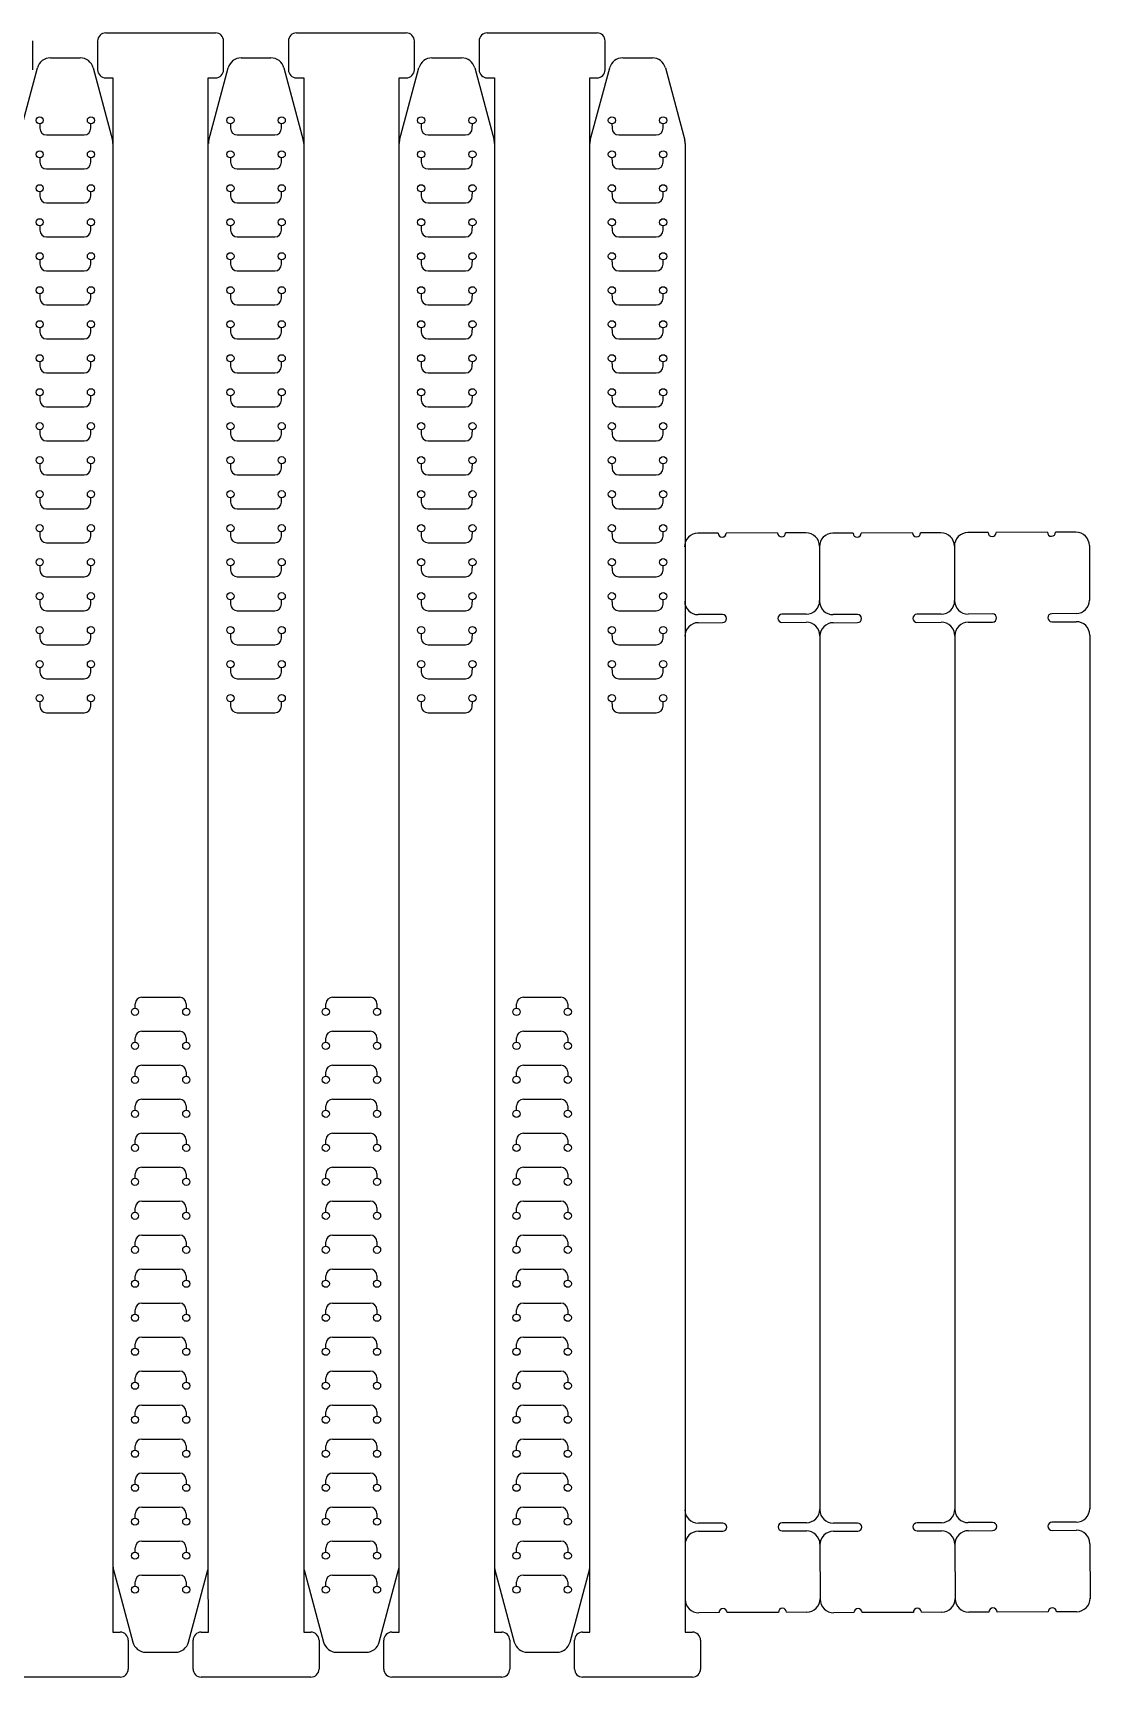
# Model space of a CAD drawing. Header units: millimetres. Extents: x 6 to 888, y 1 to 578.
# Drawn here: x 650.5 to 885.5, y 212.8 to 578.4 of the extents above; entities that cross this region are included whole.
import ezdxf

# ---------------------------------------------------------------- set-up
doc = ezdxf.new("R2010")
doc.units = ezdxf.units.MM

msp = doc.modelspace()

# ---------------------------------------------------------------- linework, layer by layer
for p, q in [((666.66, 578.37), (691.06, 578.37)), ((709.06, 578.37), (733.46, 578.37)), ((751.46, 578.37), (775.86, 578.37)), ((802.79, 467.16), (798.29, 467.14)), ((815.99, 467.22), (804.59, 467.17)), ((822.29, 467.24), (817.79, 467.22)), ((825.3, 464.26), (825.35, 452.16)), ((832.79, 467.16), (828.29, 467.14)), ((845.99, 467.22), (834.59, 467.17)), ((852.29, 467.24), (847.79, 467.22)), ((855.3, 464.26), (855.35, 452.16)), ((862.79, 467.29), (858.29, 467.27)), ((875.99, 467.35), (864.59, 467.3)), ((882.29, 467.37), (877.79, 467.35)), ((885.3, 464.39), (885.35, 452.16)), ((825.3, 464.12), (825.35, 452.03)), ((855.3, 464.12), (855.35, 452.03)), ((803.76, 449.06), (798.36, 449.04)), ((798.37, 447.24), (803.77, 447.26)), ((822.36, 449.14), (816.96, 449.12)), ((816.97, 447.32), (822.37, 447.34)), ((833.76, 449.06), (828.36, 449.04)), ((828.37, 447.24), (833.77, 447.26)), ((852.36, 449.14), (846.96, 449.12)), ((846.97, 447.32), (852.37, 447.34)), ((863.76, 449.19), (858.36, 449.17)), ((858.37, 447.37), (863.77, 447.39)), ((882.36, 449.27), (876.96, 449.25)), ((876.97, 447.45), (882.37, 447.47)), ((825.39, 444.36), (825.38, 250.03)), ((855.39, 444.36), (855.38, 250.03)), ((885.39, 444.49), (885.38, 250.29)), ((885.39, 444.36), (885.38, 250.16)), ((803.8, 247.07), (798.4, 247.05)), ((798.41, 245.25), (803.81, 245.27)), ((822.4, 247.15), (817, 247.13)), ((817.01, 245.33), (822.41, 245.35)), ((833.8, 247.07), (828.4, 247.05)), ((828.41, 245.25), (833.81, 245.27)), ((852.4, 247.15), (847, 247.13)), ((847.01, 245.33), (852.41, 245.35)), ((863.8, 247.2), (858.4, 247.18)), ((858.41, 245.38), (863.81, 245.4)), ((882.4, 247.28), (877, 247.26)), ((877.01, 245.46), (882.41, 245.48)), ((825.42, 242.36), (825.47, 230.13)), ((855.42, 242.36), (855.47, 230.13)), ((885.42, 242.49), (885.47, 230.26)), ((689.47, 222.83), (689.46, 237.44)), ((731.87, 222.83), (731.86, 237.44)), ((774.27, 222.83), (774.26, 237.44)), ((802.98, 227.17), (798.48, 227.15)), ((816.18, 227.22), (804.78, 227.17)), ((822.48, 227.25), (817.98, 227.23)), ((832.98, 227.17), (828.48, 227.15)), ((846.18, 227.22), (834.78, 227.17)), ((852.48, 227.25), (847.98, 227.23)), ((862.98, 227.3), (858.48, 227.28)), ((876.18, 227.35), (864.78, 227.3)), ((882.48, 227.38), (877.98, 227.36))]:
    msp.add_line(p, q)
at = {"color": 7, "linetype": 'Continuous', "lineweight": 25, "true_color": 0xffffff}
for p, q in [((650.46, 570.17), (650.46, 576.57)), ((664.86, 576.57), (664.86, 570.17)), ((692.86, 570.17), (692.86, 576.57)), ((707.26, 576.57), (707.26, 570.17)), ((735.26, 570.17), (735.26, 576.57)), ((749.66, 576.57), (749.66, 570.17)), ((777.66, 570.17), (777.66, 576.57)), ((647.17, 554.55), (651.48, 570.61)), ((654.37, 572.83), (660.97, 572.83)), ((663.87, 570.61), (668.17, 554.55)), ((689.57, 554.55), (693.88, 570.61)), ((696.77, 572.83), (703.37, 572.83)), ((706.27, 570.61), (710.57, 554.55)), ((731.97, 554.55), (736.28, 570.61)), ((739.17, 572.83), (745.77, 572.83)), ((748.67, 570.61), (752.97, 554.55)), ((774.37, 554.55), (778.68, 570.61)), ((781.57, 572.83), (788.17, 572.83)), ((791.07, 570.61), (795.37, 554.55)), ((666.66, 568.37), (668.26, 568.37)), ((689.46, 237.43), (689.46, 568.37)), ((689.46, 568.37), (691.06, 568.37)), ((709.06, 568.37), (710.66, 568.37)), ((731.86, 237.43), (731.86, 568.37)), ((731.86, 568.37), (733.46, 568.37)), ((751.46, 568.37), (753.06, 568.37)), ((774.26, 237.43), (774.26, 568.37)), ((774.26, 568.37), (775.86, 568.37)), ((668.27, 553.78), (668.27, 222.83)), ((710.67, 553.78), (710.67, 222.83)), ((753.07, 553.78), (753.07, 222.83)), ((795.47, 553.78), (795.47, 222.83)), ((668.37, 236.65), (672.67, 220.6)), ((685.06, 220.6), (689.36, 236.65)), ((710.77, 236.65), (715.07, 220.6)), ((727.46, 220.6), (731.76, 236.65)), ((753.17, 236.65), (757.47, 220.6)), ((769.86, 220.6), (774.16, 236.65)), ((668.27, 222.83), (669.87, 222.83)), ((671.67, 221.03), (671.67, 214.63)), ((686.07, 214.63), (686.07, 221.03)), ((687.87, 222.83), (689.47, 222.83)), ((710.67, 222.83), (712.27, 222.83)), ((714.07, 221.03), (714.07, 214.63)), ((728.47, 214.63), (728.47, 221.03)), ((730.27, 222.83), (731.87, 222.83)), ((753.07, 222.83), (754.67, 222.83)), ((756.47, 221.03), (756.47, 214.63)), ((770.87, 214.63), (770.87, 221.03)), ((772.67, 222.83), (774.27, 222.83)), ((795.47, 222.83), (797.07, 222.83)), ((798.87, 221.03), (798.87, 214.63)), ((675.57, 218.37), (682.16, 218.37)), ((717.97, 218.37), (724.56, 218.37)), ((760.37, 218.37), (766.96, 218.37)), ((669.87, 212.83), (645.47, 212.83)), ((712.27, 212.83), (687.87, 212.83)), ((754.67, 212.83), (730.27, 212.83)), ((797.07, 212.83), (772.67, 212.83))]:
    msp.add_line(p, q, dxfattribs=at)
at = {"lineweight": 25}
for p, q in [((668.26, 568.37), (668.27, 553.78)), ((710.66, 568.37), (710.67, 553.78)), ((753.06, 568.37), (753.07, 553.78))]:
    msp.add_line(p, q, dxfattribs=at)
at = {"linetype": 'Continuous'}
for p, q in [((651.98, 558.13), (652, 557.16)), ((653.5, 555.68), (661.84, 555.68)), ((663.34, 557.16), (663.36, 558.13)), ((694.38, 558.13), (694.4, 557.16)), ((695.9, 555.68), (704.24, 555.68)), ((705.74, 557.16), (705.76, 558.13)), ((736.78, 558.13), (736.8, 557.16)), ((738.3, 555.68), (746.64, 555.68)), ((748.14, 557.16), (748.16, 558.13)), ((779.18, 558.13), (779.2, 557.16)), ((780.7, 555.68), (789.04, 555.68)), ((790.54, 557.16), (790.56, 558.13)), ((651.98, 550.57), (652, 549.6)), ((663.34, 549.6), (663.36, 550.57)), ((694.38, 550.57), (694.4, 549.6)), ((705.74, 549.6), (705.76, 550.57)), ((736.78, 550.57), (736.8, 549.6)), ((748.14, 549.6), (748.16, 550.57)), ((779.18, 550.57), (779.2, 549.6)), ((790.54, 549.6), (790.56, 550.57)), ((653.5, 548.12), (661.84, 548.12)), ((695.9, 548.12), (704.24, 548.12)), ((738.3, 548.12), (746.64, 548.12)), ((780.7, 548.12), (789.04, 548.12)), ((651.98, 543.02), (652, 542.04)), ((663.34, 542.04), (663.36, 543.02)), ((694.38, 543.02), (694.4, 542.04)), ((705.74, 542.04), (705.76, 543.02)), ((736.78, 543.02), (736.8, 542.04)), ((748.14, 542.04), (748.16, 543.02)), ((779.18, 543.02), (779.2, 542.04)), ((790.54, 542.04), (790.56, 543.02)), ((653.5, 540.57), (661.84, 540.57)), ((695.9, 540.57), (704.24, 540.57)), ((738.3, 540.57), (746.64, 540.57)), ((780.7, 540.57), (789.04, 540.57)), ((651.98, 535.46), (652, 534.49)), ((663.34, 534.49), (663.36, 535.46)), ((694.38, 535.46), (694.4, 534.49)), ((705.74, 534.49), (705.76, 535.46)), ((736.78, 535.46), (736.8, 534.49)), ((748.14, 534.49), (748.16, 535.46)), ((779.18, 535.46), (779.2, 534.49)), ((790.54, 534.49), (790.56, 535.46)), ((653.5, 533.01), (661.84, 533.01)), ((695.9, 533.01), (704.24, 533.01)), ((738.3, 533.01), (746.64, 533.01)), ((780.7, 533.01), (789.04, 533.01)), ((651.98, 527.9), (652, 526.93)), ((663.34, 526.93), (663.36, 527.9)), ((694.38, 527.9), (694.4, 526.93)), ((705.74, 526.93), (705.76, 527.9)), ((736.78, 527.9), (736.8, 526.93)), ((748.14, 526.93), (748.16, 527.9)), ((779.18, 527.9), (779.2, 526.93)), ((790.54, 526.93), (790.56, 527.9)), ((653.5, 525.45), (661.84, 525.45)), ((695.9, 525.45), (704.24, 525.45)), ((738.3, 525.45), (746.64, 525.45)), ((780.7, 525.45), (789.04, 525.45)), ((651.98, 520.35), (652, 519.37)), ((663.34, 519.37), (663.36, 520.35)), ((694.38, 520.35), (694.4, 519.37)), ((705.74, 519.37), (705.76, 520.35)), ((736.78, 520.35), (736.8, 519.37)), ((748.14, 519.37), (748.16, 520.35)), ((779.18, 520.35), (779.2, 519.37)), ((790.54, 519.37), (790.56, 520.35)), ((653.5, 517.9), (661.84, 517.9)), ((695.9, 517.9), (704.24, 517.9)), ((738.3, 517.9), (746.64, 517.9)), ((780.7, 517.9), (789.04, 517.9)), ((651.98, 512.79), (652, 511.82)), ((663.34, 511.82), (663.36, 512.79)), ((694.38, 512.79), (694.4, 511.82)), ((705.74, 511.82), (705.76, 512.79)), ((736.78, 512.79), (736.8, 511.82)), ((748.14, 511.82), (748.16, 512.79)), ((779.18, 512.79), (779.2, 511.82)), ((790.54, 511.82), (790.56, 512.79)), ((653.5, 510.34), (661.84, 510.34)), ((695.9, 510.34), (704.24, 510.34)), ((738.3, 510.34), (746.64, 510.34)), ((780.7, 510.34), (789.04, 510.34)), ((651.98, 505.23), (652, 504.26)), ((663.34, 504.26), (663.36, 505.23)), ((694.38, 505.23), (694.4, 504.26)), ((705.74, 504.26), (705.76, 505.23)), ((736.78, 505.23), (736.8, 504.26)), ((748.14, 504.26), (748.16, 505.23)), ((779.18, 505.23), (779.2, 504.26)), ((790.54, 504.26), (790.56, 505.23)), ((653.5, 502.78), (661.84, 502.78)), ((695.9, 502.78), (704.24, 502.78)), ((738.3, 502.78), (746.64, 502.78)), ((780.7, 502.78), (789.04, 502.78)), ((651.98, 497.67), (652, 496.7)), ((663.34, 496.7), (663.36, 497.67)), ((694.38, 497.67), (694.4, 496.7)), ((705.74, 496.7), (705.76, 497.67)), ((736.78, 497.67), (736.8, 496.7)), ((748.14, 496.7), (748.16, 497.67)), ((779.18, 497.67), (779.2, 496.7)), ((790.54, 496.7), (790.56, 497.67)), ((653.5, 495.23), (661.84, 495.23)), ((695.9, 495.23), (704.24, 495.23)), ((738.3, 495.23), (746.64, 495.23)), ((780.7, 495.23), (789.04, 495.23)), ((651.98, 490.12), (652, 489.15)), ((663.34, 489.15), (663.36, 490.12)), ((694.38, 490.12), (694.4, 489.15)), ((705.74, 489.15), (705.76, 490.12)), ((736.78, 490.12), (736.8, 489.15)), ((748.14, 489.15), (748.16, 490.12)), ((779.18, 490.12), (779.2, 489.15)), ((790.54, 489.15), (790.56, 490.12)), ((653.5, 487.67), (661.84, 487.67)), ((695.9, 487.67), (704.24, 487.67)), ((738.3, 487.67), (746.64, 487.67)), ((780.7, 487.67), (789.04, 487.67)), ((651.98, 482.56), (652, 481.59)), ((663.34, 481.59), (663.36, 482.56)), ((694.38, 482.56), (694.4, 481.59)), ((705.74, 481.59), (705.76, 482.56)), ((736.78, 482.56), (736.8, 481.59)), ((748.14, 481.59), (748.16, 482.56)), ((779.18, 482.56), (779.2, 481.59)), ((790.54, 481.59), (790.56, 482.56)), ((653.5, 480.11), (661.84, 480.11)), ((695.9, 480.11), (704.24, 480.11)), ((738.3, 480.11), (746.64, 480.11)), ((780.7, 480.11), (789.04, 480.11)), ((651.98, 475), (652, 474.03)), ((653.5, 472.55), (661.84, 472.55)), ((663.34, 474.03), (663.36, 475)), ((694.38, 475), (694.4, 474.03)), ((695.9, 472.55), (704.24, 472.55)), ((705.74, 474.03), (705.76, 475)), ((736.78, 475), (736.8, 474.03)), ((738.3, 472.55), (746.64, 472.55)), ((748.14, 474.03), (748.16, 475)), ((779.18, 475), (779.2, 474.03)), ((780.7, 472.55), (789.04, 472.55)), ((790.54, 474.03), (790.56, 475)), ((651.98, 467.45), (652, 466.47)), ((653.5, 465), (661.84, 465)), ((663.34, 466.47), (663.36, 467.45)), ((694.38, 467.45), (694.4, 466.47)), ((695.9, 465), (704.24, 465)), ((705.74, 466.47), (705.76, 467.45)), ((736.78, 467.45), (736.8, 466.47)), ((738.3, 465), (746.64, 465)), ((748.14, 466.47), (748.16, 467.45)), ((779.18, 467.45), (779.2, 466.47)), ((780.7, 465), (789.04, 465)), ((790.54, 466.47), (790.56, 467.45)), ((651.98, 459.89), (652, 458.92)), ((653.5, 457.44), (661.84, 457.44)), ((663.34, 458.92), (663.36, 459.89)), ((694.38, 459.89), (694.4, 458.92)), ((695.9, 457.44), (704.24, 457.44)), ((705.74, 458.92), (705.76, 459.89)), ((736.78, 459.89), (736.8, 458.92)), ((738.3, 457.44), (746.64, 457.44)), ((748.14, 458.92), (748.16, 459.89)), ((779.18, 459.89), (779.2, 458.92)), ((780.7, 457.44), (789.04, 457.44)), ((790.54, 458.92), (790.56, 459.89)), ((651.98, 452.33), (652, 451.36)), ((653.5, 449.88), (661.84, 449.88)), ((663.34, 451.36), (663.36, 452.33)), ((694.38, 452.33), (694.4, 451.36)), ((695.9, 449.88), (704.24, 449.88)), ((705.74, 451.36), (705.76, 452.33)), ((736.78, 452.33), (736.8, 451.36)), ((738.3, 449.88), (746.64, 449.88)), ((748.14, 451.36), (748.16, 452.33)), ((779.18, 452.33), (779.2, 451.36)), ((780.7, 449.88), (789.04, 449.88)), ((790.54, 451.36), (790.56, 452.33)), ((651.98, 444.78), (652, 443.8)), ((653.5, 442.33), (661.84, 442.33)), ((663.34, 443.8), (663.36, 444.78)), ((694.38, 444.78), (694.4, 443.8)), ((695.9, 442.33), (704.24, 442.33)), ((705.74, 443.8), (705.76, 444.78)), ((736.78, 444.78), (736.8, 443.8)), ((738.3, 442.33), (746.64, 442.33)), ((748.14, 443.8), (748.16, 444.78)), ((779.18, 444.78), (779.2, 443.8)), ((780.7, 442.33), (789.04, 442.33)), ((790.54, 443.8), (790.56, 444.78)), ((651.98, 437.22), (652, 436.25)), ((663.34, 436.25), (663.36, 437.22)), ((694.38, 437.22), (694.4, 436.25)), ((705.74, 436.25), (705.76, 437.22)), ((736.78, 437.22), (736.8, 436.25)), ((748.14, 436.25), (748.16, 437.22)), ((779.18, 437.22), (779.2, 436.25)), ((790.54, 436.25), (790.56, 437.22)), ((653.5, 434.77), (661.84, 434.77)), ((695.9, 434.77), (704.24, 434.77)), ((738.3, 434.77), (746.64, 434.77)), ((780.7, 434.77), (789.04, 434.77)), ((651.98, 429.66), (652, 428.69)), ((663.34, 428.69), (663.36, 429.66)), ((694.38, 429.66), (694.4, 428.69)), ((705.74, 428.69), (705.76, 429.66)), ((736.78, 429.66), (736.8, 428.69)), ((748.14, 428.69), (748.16, 429.66)), ((779.18, 429.66), (779.2, 428.69)), ((790.54, 428.69), (790.56, 429.66)), ((653.5, 427.21), (661.84, 427.21)), ((695.9, 427.21), (704.24, 427.21)), ((738.3, 427.21), (746.64, 427.21)), ((780.7, 427.21), (789.04, 427.21)), ((673.18, 361.54), (673.19, 362.51)), ((674.69, 363.99), (683.04, 363.99)), ((684.54, 362.51), (684.55, 361.54)), ((715.58, 361.54), (715.59, 362.51)), ((717.09, 363.99), (725.44, 363.99)), ((726.94, 362.51), (726.95, 361.54)), ((757.98, 361.54), (757.99, 362.51)), ((759.49, 363.99), (767.84, 363.99)), ((769.34, 362.51), (769.35, 361.54)), ((673.18, 353.98), (673.19, 354.96)), ((674.69, 356.43), (683.04, 356.43)), ((684.54, 354.96), (684.55, 353.98)), ((715.58, 353.98), (715.59, 354.96)), ((717.09, 356.43), (725.44, 356.43)), ((726.94, 354.96), (726.95, 353.98)), ((757.98, 353.98), (757.99, 354.96)), ((759.49, 356.43), (767.84, 356.43)), ((769.34, 354.96), (769.35, 353.98)), ((673.18, 346.43), (673.19, 347.4)), ((674.69, 348.88), (683.04, 348.88)), ((684.54, 347.4), (684.55, 346.43)), ((715.58, 346.43), (715.59, 347.4)), ((717.09, 348.88), (725.44, 348.88)), ((726.94, 347.4), (726.95, 346.43)), ((757.98, 346.43), (757.99, 347.4)), ((759.49, 348.88), (767.84, 348.88)), ((769.34, 347.4), (769.35, 346.43)), ((674.69, 341.32), (683.04, 341.32)), ((717.09, 341.32), (725.44, 341.32)), ((759.49, 341.32), (767.84, 341.32)), ((673.18, 338.87), (673.19, 339.84)), ((684.54, 339.84), (684.55, 338.87)), ((715.58, 338.87), (715.59, 339.84)), ((726.94, 339.84), (726.95, 338.87)), ((757.98, 338.87), (757.99, 339.84)), ((769.34, 339.84), (769.35, 338.87)), ((674.69, 333.76), (683.04, 333.76)), ((717.09, 333.76), (725.44, 333.76)), ((759.49, 333.76), (767.84, 333.76)), ((673.18, 331.31), (673.19, 332.29)), ((684.54, 332.29), (684.55, 331.31)), ((715.58, 331.31), (715.59, 332.29)), ((726.94, 332.29), (726.95, 331.31)), ((757.98, 331.31), (757.99, 332.29)), ((769.34, 332.29), (769.35, 331.31)), ((674.69, 326.2), (683.04, 326.2)), ((717.09, 326.2), (725.44, 326.2)), ((759.49, 326.2), (767.84, 326.2)), ((673.18, 323.76), (673.19, 324.73)), ((684.54, 324.73), (684.55, 323.76)), ((715.58, 323.76), (715.59, 324.73)), ((726.94, 324.73), (726.95, 323.76)), ((757.98, 323.76), (757.99, 324.73)), ((769.34, 324.73), (769.35, 323.76)), ((674.69, 318.65), (683.04, 318.65)), ((717.09, 318.65), (725.44, 318.65)), ((759.49, 318.65), (767.84, 318.65)), ((673.18, 316.2), (673.19, 317.17)), ((684.54, 317.17), (684.55, 316.2)), ((715.58, 316.2), (715.59, 317.17)), ((726.94, 317.17), (726.95, 316.2)), ((757.98, 316.2), (757.99, 317.17)), ((769.34, 317.17), (769.35, 316.2)), ((674.69, 311.09), (683.04, 311.09)), ((717.09, 311.09), (725.44, 311.09)), ((759.49, 311.09), (767.84, 311.09)), ((673.18, 308.64), (673.19, 309.61)), ((684.54, 309.61), (684.55, 308.64)), ((715.58, 308.64), (715.59, 309.61)), ((726.94, 309.61), (726.95, 308.64)), ((757.98, 308.64), (757.99, 309.61)), ((769.34, 309.61), (769.35, 308.64)), ((674.69, 303.53), (683.04, 303.53)), ((717.09, 303.53), (725.44, 303.53)), ((759.49, 303.53), (767.84, 303.53)), ((673.18, 301.09), (673.19, 302.06)), ((684.54, 302.06), (684.55, 301.09)), ((715.58, 301.09), (715.59, 302.06)), ((726.94, 302.06), (726.95, 301.09)), ((757.98, 301.09), (757.99, 302.06)), ((769.34, 302.06), (769.35, 301.09)), ((673.18, 293.53), (673.19, 294.5)), ((674.69, 295.98), (683.04, 295.98)), ((684.54, 294.5), (684.55, 293.53)), ((715.58, 293.53), (715.59, 294.5)), ((717.09, 295.98), (725.44, 295.98)), ((726.94, 294.5), (726.95, 293.53)), ((757.98, 293.53), (757.99, 294.5)), ((759.49, 295.98), (767.84, 295.98)), ((769.34, 294.5), (769.35, 293.53)), ((673.18, 285.97), (673.19, 286.94)), ((674.69, 288.42), (683.04, 288.42)), ((684.54, 286.94), (684.55, 285.97)), ((715.58, 285.97), (715.59, 286.94)), ((717.09, 288.42), (725.44, 288.42)), ((726.94, 286.94), (726.95, 285.97)), ((757.98, 285.97), (757.99, 286.94)), ((759.49, 288.42), (767.84, 288.42)), ((769.34, 286.94), (769.35, 285.97)), ((673.18, 278.41), (673.19, 279.39)), ((674.69, 280.86), (683.04, 280.86)), ((684.54, 279.39), (684.55, 278.41)), ((715.58, 278.41), (715.59, 279.39)), ((717.09, 280.86), (725.44, 280.86)), ((726.94, 279.39), (726.95, 278.41)), ((757.98, 278.41), (757.99, 279.39)), ((759.49, 280.86), (767.84, 280.86)), ((769.34, 279.39), (769.35, 278.41)), ((673.18, 270.86), (673.19, 271.83)), ((674.69, 273.31), (683.04, 273.31)), ((684.54, 271.83), (684.55, 270.86)), ((715.58, 270.86), (715.59, 271.83)), ((717.09, 273.31), (725.44, 273.31)), ((726.94, 271.83), (726.95, 270.86)), ((757.98, 270.86), (757.99, 271.83)), ((759.49, 273.31), (767.84, 273.31)), ((769.34, 271.83), (769.35, 270.86)), ((673.18, 263.3), (673.19, 264.27)), ((674.69, 265.75), (683.04, 265.75)), ((684.54, 264.27), (684.55, 263.3)), ((715.58, 263.3), (715.59, 264.27)), ((717.09, 265.75), (725.44, 265.75)), ((726.94, 264.27), (726.95, 263.3)), ((757.98, 263.3), (757.99, 264.27)), ((759.49, 265.75), (767.84, 265.75)), ((769.34, 264.27), (769.35, 263.3)), ((673.18, 255.74), (673.19, 256.72)), ((674.69, 258.19), (683.04, 258.19)), ((684.54, 256.72), (684.55, 255.74)), ((715.58, 255.74), (715.59, 256.72)), ((717.09, 258.19), (725.44, 258.19)), ((726.94, 256.72), (726.95, 255.74)), ((757.98, 255.74), (757.99, 256.72)), ((759.49, 258.19), (767.84, 258.19)), ((769.34, 256.72), (769.35, 255.74)), ((673.18, 248.19), (673.19, 249.16)), ((674.69, 250.63), (683.04, 250.63)), ((684.54, 249.16), (684.55, 248.19)), ((715.58, 248.19), (715.59, 249.16)), ((717.09, 250.63), (725.44, 250.63)), ((726.94, 249.16), (726.95, 248.19)), ((757.98, 248.19), (757.99, 249.16)), ((759.49, 250.63), (767.84, 250.63)), ((769.34, 249.16), (769.35, 248.19)), ((673.18, 240.63), (673.19, 241.6)), ((674.69, 243.08), (683.04, 243.08)), ((684.54, 241.6), (684.55, 240.63)), ((715.58, 240.63), (715.59, 241.6)), ((717.09, 243.08), (725.44, 243.08)), ((726.94, 241.6), (726.95, 240.63)), ((757.98, 240.63), (757.99, 241.6)), ((759.49, 243.08), (767.84, 243.08)), ((769.34, 241.6), (769.35, 240.63)), ((673.18, 233.07), (673.19, 234.04)), ((674.69, 235.52), (683.04, 235.52)), ((684.54, 234.04), (684.55, 233.07)), ((715.58, 233.07), (715.59, 234.04)), ((717.09, 235.52), (725.44, 235.52)), ((726.94, 234.04), (726.95, 233.07)), ((757.98, 233.07), (757.99, 234.04)), ((759.49, 235.52), (767.84, 235.52)), ((769.34, 234.04), (769.35, 233.07))]:
    msp.add_line(p, q, dxfattribs=at)
for centre in [(651.97, 558.93), (663.37, 558.93), (694.37, 558.93), (705.77, 558.93), (736.77, 558.93), (748.17, 558.93), (779.17, 558.93), (790.57, 558.93), (651.97, 551.37), (663.37, 551.37), (694.37, 551.37), (705.77, 551.37), (736.77, 551.37), (748.17, 551.37), (779.17, 551.37), (790.57, 551.37), (651.97, 543.82), (663.37, 543.82), (694.37, 543.82), (705.77, 543.82), (736.77, 543.82), (748.17, 543.82), (779.17, 543.82), (790.57, 543.82), (651.97, 536.26), (663.37, 536.26), (694.37, 536.26), (705.77, 536.26), (736.77, 536.26), (748.17, 536.26), (779.17, 536.26), (790.57, 536.26), (651.97, 528.7), (663.37, 528.7), (694.37, 528.7), (705.77, 528.7), (736.77, 528.7), (748.17, 528.7), (779.17, 528.7), (790.57, 528.7), (651.97, 521.15), (663.37, 521.15), (694.37, 521.15), (705.77, 521.15), (736.77, 521.15), (748.17, 521.15), (779.17, 521.15), (790.57, 521.15), (651.97, 513.59), (663.37, 513.59), (694.37, 513.59), (705.77, 513.59), (736.77, 513.59), (748.17, 513.59), (779.17, 513.59), (790.57, 513.59), (651.97, 506.03), (663.37, 506.03), (694.37, 506.03), (705.77, 506.03), (736.77, 506.03), (748.17, 506.03), (779.17, 506.03), (790.57, 506.03), (651.97, 498.47), (663.37, 498.47), (694.37, 498.47), (705.77, 498.47), (736.77, 498.47), (748.17, 498.47), (779.17, 498.47), (790.57, 498.47), (651.97, 490.92), (663.37, 490.92), (694.37, 490.92), (705.77, 490.92), (736.77, 490.92), (748.17, 490.92), (779.17, 490.92), (790.57, 490.92), (651.97, 483.36), (663.37, 483.36), (694.37, 483.36), (705.77, 483.36), (736.77, 483.36), (748.17, 483.36), (779.17, 483.36), (790.57, 483.36), (651.97, 475.8), (663.37, 475.8), (694.37, 475.8), (705.77, 475.8), (736.77, 475.8), (748.17, 475.8), (779.17, 475.8), (790.57, 475.8), (651.97, 468.25), (663.37, 468.25), (694.37, 468.25), (705.77, 468.25), (736.77, 468.25), (748.17, 468.25), (779.17, 468.25), (790.57, 468.25), (651.97, 460.69), (663.37, 460.69), (694.37, 460.69), (705.77, 460.69), (736.77, 460.69), (748.17, 460.69), (779.17, 460.69), (790.57, 460.69), (651.97, 453.13), (663.37, 453.13), (694.37, 453.13), (705.77, 453.13), (736.77, 453.13), (748.17, 453.13), (779.17, 453.13), (790.57, 453.13), (651.97, 445.58), (663.37, 445.58), (694.37, 445.58), (705.77, 445.58), (736.77, 445.58), (748.17, 445.58), (779.17, 445.58), (790.57, 445.58), (651.97, 438.02), (663.37, 438.02), (694.37, 438.02), (705.77, 438.02), (736.77, 438.02), (748.17, 438.02), (779.17, 438.02), (790.57, 438.02), (651.97, 430.46), (663.37, 430.46), (694.37, 430.46), (705.77, 430.46), (736.77, 430.46), (748.17, 430.46), (779.17, 430.46), (790.57, 430.46), (673.16, 360.74), (684.56, 360.74), (715.56, 360.74), (726.96, 360.74), (757.96, 360.74), (769.36, 360.74), (673.16, 353.18), (684.56, 353.18), (715.56, 353.18), (726.96, 353.18), (757.96, 353.18), (769.36, 353.18), (673.16, 345.63), (684.56, 345.63), (715.56, 345.63), (726.96, 345.63), (757.96, 345.63), (769.36, 345.63), (673.16, 338.07), (684.56, 338.07), (715.56, 338.07), (726.96, 338.07), (757.96, 338.07), (769.36, 338.07), (673.16, 330.51), (684.56, 330.51), (715.56, 330.51), (726.96, 330.51), (757.96, 330.51), (769.36, 330.51), (673.16, 322.96), (684.56, 322.96), (715.56, 322.96), (726.96, 322.96), (757.96, 322.96), (769.36, 322.96), (673.16, 315.4), (684.56, 315.4), (715.56, 315.4), (726.96, 315.4), (757.96, 315.4), (769.36, 315.4), (673.16, 307.84), (684.56, 307.84), (715.56, 307.84), (726.96, 307.84), (757.96, 307.84), (769.36, 307.84), (673.16, 300.29), (684.56, 300.29), (715.56, 300.29), (726.96, 300.29), (757.96, 300.29), (769.36, 300.29), (673.16, 292.73), (684.56, 292.73), (715.56, 292.73), (726.96, 292.73), (757.96, 292.73), (769.36, 292.73), (673.16, 285.17), (684.56, 285.17), (715.56, 285.17), (726.96, 285.17), (757.96, 285.17), (769.36, 285.17), (673.16, 277.61), (684.56, 277.61), (715.56, 277.61), (726.96, 277.61), (757.96, 277.61), (769.36, 277.61), (673.16, 270.06), (684.56, 270.06), (715.56, 270.06), (726.96, 270.06), (757.96, 270.06), (769.36, 270.06), (673.16, 262.5), (684.56, 262.5), (715.56, 262.5), (726.96, 262.5), (757.96, 262.5), (769.36, 262.5), (673.16, 254.94), (684.56, 254.94), (715.56, 254.94), (726.96, 254.94), (757.96, 254.94), (769.36, 254.94), (673.16, 247.39), (684.56, 247.39), (715.56, 247.39), (726.96, 247.39), (757.96, 247.39), (769.36, 247.39), (673.16, 239.83), (684.56, 239.83), (715.56, 239.83), (726.96, 239.83), (757.96, 239.83), (769.36, 239.83), (673.16, 232.27), (684.56, 232.27), (715.56, 232.27), (726.96, 232.27), (757.96, 232.27), (769.36, 232.27)]:
    msp.add_circle(centre, 0.8, dxfattribs=at)
at = {"color": 7, "linetype": 'Continuous', "lineweight": 25, "true_color": 0xffffff}
for centre, radius, start, end in [((666.66, 576.57), 1.8, 90, 180), ((691.06, 576.57), 1.8, 0, 90), ((709.06, 576.57), 1.8, 90, 180), ((733.46, 576.57), 1.8, 0, 90), ((751.46, 576.57), 1.8, 90, 180), ((775.86, 576.57), 1.8, 0, 90), ((654.37, 569.83), 3, 90, 165), ((660.97, 569.83), 3, 15, 90), ((696.77, 569.83), 3, 90, 165), ((703.37, 569.83), 3, 15, 90), ((739.17, 569.83), 3, 90, 165), ((745.77, 569.83), 3, 15, 90), ((781.57, 569.83), 3, 90, 165), ((788.17, 569.83), 3, 15, 90), ((666.66, 570.17), 1.8, 180, 270), ((691.06, 570.17), 1.8, 270, 0), ((709.06, 570.17), 1.8, 180, 270), ((733.46, 570.17), 1.8, 270, 0), ((751.46, 570.17), 1.8, 180, 270), ((775.86, 570.17), 1.8, 270, 0), ((665.27, 553.78), 3, 0, 15), ((692.47, 553.78), 3, 165, 180), ((707.67, 553.78), 3, 0, 15), ((734.87, 553.78), 3, 165, 180), ((750.07, 553.78), 3, 0, 15), ((777.27, 553.78), 3, 165, 180), ((792.47, 553.78), 3, 0, 15), ((670.85, 237.35), 2.58, 178.803, 195.6065), ((686.46, 237.43), 3, 345, 0), ((713.25, 237.35), 2.58, 178.803, 195.6065), ((728.86, 237.43), 3, 345, 0), ((755.65, 237.35), 2.58, 178.803, 195.6065), ((771.26, 237.43), 3, 345, 0), ((669.87, 221.03), 1.8, 0, 90), ((675.57, 221.37), 3, 195, 270), ((682.16, 221.37), 3, 270, 345), ((687.87, 221.03), 1.8, 90, 180), ((712.27, 221.03), 1.8, 0, 90), ((717.97, 221.37), 3, 195, 270), ((724.56, 221.37), 3, 270, 345), ((730.27, 221.03), 1.8, 90, 180), ((754.67, 221.03), 1.8, 0, 90), ((760.37, 221.37), 3, 195, 270), ((766.96, 221.37), 3, 270, 345), ((772.67, 221.03), 1.8, 90, 180), ((797.07, 221.03), 1.8, 0, 90), ((669.87, 214.63), 1.8, 270, 0), ((687.87, 214.63), 1.8, 180, 270), ((712.27, 214.63), 1.8, 270, 0), ((730.27, 214.63), 1.8, 180, 270), ((754.67, 214.63), 1.8, 270, 0), ((772.67, 214.63), 1.8, 180, 270), ((797.07, 214.63), 1.8, 270, 0)]:
    msp.add_arc(centre, radius, start, end, dxfattribs=at)
at = {"linetype": 'Continuous'}
for centre, start, end in [((653.5, 557.18), 180.9078, 270), ((661.84, 557.18), 270, 359.0922), ((695.9, 557.18), 180.9078, 270), ((704.24, 557.18), 270, 359.0922), ((738.3, 557.18), 180.9078, 270), ((746.64, 557.18), 270, 359.0922), ((780.7, 557.18), 180.9078, 270), ((789.04, 557.18), 270, 359.0922), ((653.5, 549.62), 180.9078, 270), ((661.84, 549.62), 270, 359.0922), ((695.9, 549.62), 180.9078, 270), ((704.24, 549.62), 270, 359.0922), ((738.3, 549.62), 180.9078, 270), ((746.64, 549.62), 270, 359.0922), ((780.7, 549.62), 180.9078, 270), ((789.04, 549.62), 270, 359.0922), ((653.5, 542.07), 180.9078, 270), ((661.84, 542.07), 270, 359.0922), ((695.9, 542.07), 180.9078, 270), ((704.24, 542.07), 270, 359.0922), ((738.3, 542.07), 180.9078, 270), ((746.64, 542.07), 270, 359.0922), ((780.7, 542.07), 180.9078, 270), ((789.04, 542.07), 270, 359.0922), ((653.5, 534.51), 180.9078, 270), ((661.84, 534.51), 270, 359.0922), ((695.9, 534.51), 180.9078, 270), ((704.24, 534.51), 270, 359.0922), ((738.3, 534.51), 180.9078, 270), ((746.64, 534.51), 270, 359.0922), ((780.7, 534.51), 180.9078, 270), ((789.04, 534.51), 270, 359.0922), ((653.5, 526.95), 180.9078, 270), ((661.84, 526.95), 270, 359.0922), ((695.9, 526.95), 180.9078, 270), ((704.24, 526.95), 270, 359.0922), ((738.3, 526.95), 180.9078, 270), ((746.64, 526.95), 270, 359.0922), ((780.7, 526.95), 180.9078, 270), ((789.04, 526.95), 270, 359.0922), ((653.5, 519.4), 180.9078, 270), ((661.84, 519.4), 270, 359.0922), ((695.9, 519.4), 180.9078, 270), ((704.24, 519.4), 270, 359.0922), ((738.3, 519.4), 180.9078, 270), ((746.64, 519.4), 270, 359.0922), ((780.7, 519.4), 180.9078, 270), ((789.04, 519.4), 270, 359.0922), ((653.5, 511.84), 180.9078, 270), ((661.84, 511.84), 270, 359.0922), ((695.9, 511.84), 180.9078, 270), ((704.24, 511.84), 270, 359.0922), ((738.3, 511.84), 180.9078, 270), ((746.64, 511.84), 270, 359.0922), ((780.7, 511.84), 180.9078, 270), ((789.04, 511.84), 270, 359.0922), ((653.5, 504.28), 180.9078, 270), ((661.84, 504.28), 270, 359.0922), ((695.9, 504.28), 180.9078, 270), ((704.24, 504.28), 270, 359.0922), ((738.3, 504.28), 180.9078, 270), ((746.64, 504.28), 270, 359.0922), ((780.7, 504.28), 180.9078, 270), ((789.04, 504.28), 270, 359.0922), ((653.5, 496.73), 180.9078, 270), ((661.84, 496.73), 270, 359.0922), ((695.9, 496.73), 180.9078, 270), ((704.24, 496.73), 270, 359.0922), ((738.3, 496.73), 180.9078, 270), ((746.64, 496.73), 270, 359.0922), ((780.7, 496.73), 180.9078, 270), ((789.04, 496.73), 270, 359.0922), ((653.5, 489.17), 180.9078, 270), ((661.84, 489.17), 270, 359.0922), ((695.9, 489.17), 180.9078, 270), ((704.24, 489.17), 270, 359.0922), ((738.3, 489.17), 180.9078, 270), ((746.64, 489.17), 270, 359.0922), ((780.7, 489.17), 180.9078, 270), ((789.04, 489.17), 270, 359.0922), ((653.5, 481.61), 180.9078, 270), ((661.84, 481.61), 270, 359.0922), ((695.9, 481.61), 180.9078, 270), ((704.24, 481.61), 270, 359.0922), ((738.3, 481.61), 180.9078, 270), ((746.64, 481.61), 270, 359.0922), ((780.7, 481.61), 180.9078, 270), ((789.04, 481.61), 270, 359.0922), ((653.5, 474.05), 180.9078, 270), ((661.84, 474.05), 270, 359.0922), ((695.9, 474.05), 180.9078, 270), ((704.24, 474.05), 270, 359.0922), ((738.3, 474.05), 180.9078, 270), ((746.64, 474.05), 270, 359.0922), ((780.7, 474.05), 180.9078, 270), ((789.04, 474.05), 270, 359.0922), ((653.5, 466.5), 180.9078, 270), ((661.84, 466.5), 270, 359.0922), ((695.9, 466.5), 180.9078, 270), ((704.24, 466.5), 270, 359.0922), ((738.3, 466.5), 180.9078, 270), ((746.64, 466.5), 270, 359.0922), ((780.7, 466.5), 180.9078, 270), ((789.04, 466.5), 270, 359.0922), ((653.5, 458.94), 180.9078, 270), ((661.84, 458.94), 270, 359.0922), ((695.9, 458.94), 180.9078, 270), ((704.24, 458.94), 270, 359.0922), ((738.3, 458.94), 180.9078, 270), ((746.64, 458.94), 270, 359.0922), ((780.7, 458.94), 180.9078, 270), ((789.04, 458.94), 270, 359.0922), ((653.5, 451.38), 180.9078, 270), ((661.84, 451.38), 270, 359.0922), ((695.9, 451.38), 180.9078, 270), ((704.24, 451.38), 270, 359.0922), ((738.3, 451.38), 180.9078, 270), ((746.64, 451.38), 270, 359.0922), ((780.7, 451.38), 180.9078, 270), ((789.04, 451.38), 270, 359.0922), ((653.5, 443.83), 180.9078, 270), ((661.84, 443.83), 270, 359.0922), ((695.9, 443.83), 180.9078, 270), ((704.24, 443.83), 270, 359.0922), ((738.3, 443.83), 180.9078, 270), ((746.64, 443.83), 270, 359.0922), ((780.7, 443.83), 180.9078, 270), ((789.04, 443.83), 270, 359.0922), ((653.5, 436.27), 180.9078, 270), ((661.84, 436.27), 270, 359.0922), ((695.9, 436.27), 180.9078, 270), ((704.24, 436.27), 270, 359.0922), ((738.3, 436.27), 180.9078, 270), ((746.64, 436.27), 270, 359.0922), ((780.7, 436.27), 180.9078, 270), ((789.04, 436.27), 270, 359.0922), ((653.5, 428.71), 180.9078, 270), ((661.84, 428.71), 270, 359.0922), ((695.9, 428.71), 180.9078, 270), ((704.24, 428.71), 270, 359.0922), ((738.3, 428.71), 180.9078, 270), ((746.64, 428.71), 270, 359.0922), ((780.7, 428.71), 180.9078, 270), ((789.04, 428.71), 270, 359.0922), ((674.69, 362.49), 90, 179.0922), ((683.04, 362.49), 0.9078, 90), ((717.09, 362.49), 90, 179.0922), ((725.44, 362.49), 0.9078, 90), ((759.49, 362.49), 90, 179.0922), ((767.84, 362.49), 0.9078, 90), ((674.69, 354.93), 90, 179.0922), ((683.04, 354.93), 0.9078, 90), ((717.09, 354.93), 90, 179.0922), ((725.44, 354.93), 0.9078, 90), ((759.49, 354.93), 90, 179.0922), ((767.84, 354.93), 0.9078, 90), ((674.69, 347.38), 90, 179.0922), ((683.04, 347.38), 0.9078, 90), ((717.09, 347.38), 90, 179.0922), ((725.44, 347.38), 0.9078, 90), ((759.49, 347.38), 90, 179.0922), ((767.84, 347.38), 0.9078, 90), ((674.69, 339.82), 90, 179.0922), ((683.04, 339.82), 0.9078, 90), ((717.09, 339.82), 90, 179.0922), ((725.44, 339.82), 0.9078, 90), ((759.49, 339.82), 90, 179.0922), ((767.84, 339.82), 0.9078, 90), ((674.69, 332.26), 90, 179.0922), ((683.04, 332.26), 0.9078, 90), ((717.09, 332.26), 90, 179.0922), ((725.44, 332.26), 0.9078, 90), ((759.49, 332.26), 90, 179.0922), ((767.84, 332.26), 0.9078, 90), ((674.69, 324.7), 90, 179.0922), ((683.04, 324.7), 0.9078, 90), ((717.09, 324.7), 90, 179.0922), ((725.44, 324.7), 0.9078, 90), ((759.49, 324.7), 90, 179.0922), ((767.84, 324.7), 0.9078, 90), ((674.69, 317.15), 90, 179.0922), ((683.04, 317.15), 0.9078, 90), ((717.09, 317.15), 90, 179.0922), ((725.44, 317.15), 0.9078, 90), ((759.49, 317.15), 90, 179.0922), ((767.84, 317.15), 0.9078, 90), ((674.69, 309.59), 90, 179.0922), ((683.04, 309.59), 0.9078, 90), ((717.09, 309.59), 90, 179.0922), ((725.44, 309.59), 0.9078, 90), ((759.49, 309.59), 90, 179.0922), ((767.84, 309.59), 0.9078, 90), ((674.69, 302.03), 90, 179.0922), ((683.04, 302.03), 0.9078, 90), ((717.09, 302.03), 90, 179.0922), ((725.44, 302.03), 0.9078, 90), ((759.49, 302.03), 90, 179.0922), ((767.84, 302.03), 0.9078, 90), ((674.69, 294.48), 90, 179.0922), ((683.04, 294.48), 0.9078, 90), ((717.09, 294.48), 90, 179.0922), ((725.44, 294.48), 0.9078, 90), ((759.49, 294.48), 90, 179.0922), ((767.84, 294.48), 0.9078, 90), ((674.69, 286.92), 90, 179.0922), ((683.04, 286.92), 0.9078, 90), ((717.09, 286.92), 90, 179.0922), ((725.44, 286.92), 0.9078, 90), ((759.49, 286.92), 90, 179.0922), ((767.84, 286.92), 0.9078, 90), ((674.69, 279.36), 90, 179.0922), ((683.04, 279.36), 0.9078, 90), ((717.09, 279.36), 90, 179.0922), ((725.44, 279.36), 0.9078, 90), ((759.49, 279.36), 90, 179.0922), ((767.84, 279.36), 0.9078, 90), ((674.69, 271.81), 90, 179.0922), ((683.04, 271.81), 0.9078, 90), ((717.09, 271.81), 90, 179.0922), ((725.44, 271.81), 0.9078, 90), ((759.49, 271.81), 90, 179.0922), ((767.84, 271.81), 0.9078, 90), ((674.69, 264.25), 90, 179.0922), ((683.04, 264.25), 0.9078, 90), ((717.09, 264.25), 90, 179.0922), ((725.44, 264.25), 0.9078, 90), ((759.49, 264.25), 90, 179.0922), ((767.84, 264.25), 0.9078, 90), ((674.69, 256.69), 90, 179.0922), ((683.04, 256.69), 0.9078, 90), ((717.09, 256.69), 90, 179.0922), ((725.44, 256.69), 0.9078, 90), ((759.49, 256.69), 90, 179.0922), ((767.84, 256.69), 0.9078, 90), ((674.69, 249.13), 90, 179.0922), ((683.04, 249.13), 0.9078, 90), ((717.09, 249.13), 90, 179.0922), ((725.44, 249.13), 0.9078, 90), ((759.49, 249.13), 90, 179.0922), ((767.84, 249.13), 0.9078, 90), ((674.69, 241.58), 90, 179.0922), ((683.04, 241.58), 0.9078, 90), ((717.09, 241.58), 90, 179.0922), ((725.44, 241.58), 0.9078, 90), ((759.49, 241.58), 90, 179.0922), ((767.84, 241.58), 0.9078, 90), ((674.69, 234.02), 90, 179.0922), ((683.04, 234.02), 0.9078, 90), ((717.09, 234.02), 90, 179.0922), ((725.44, 234.02), 0.9078, 90), ((759.49, 234.02), 90, 179.0922), ((767.84, 234.02), 0.9078, 90)]:
    msp.add_arc(centre, 1.5, start, end, dxfattribs=at)
for centre, radius, start, end in [((798.3, 464.14), 3, 90.25, 180.25), ((803.69, 467.16), 0.9, 180.25, 0.25), ((816.89, 467.22), 0.9, 180.2501, 0.2499), ((822.3, 464.24), 3, 0.25, 90.25), ((828.3, 464.14), 3, 90.25, 180.25), ((833.69, 467.16), 0.9, 180.25, 0.25), ((846.89, 467.22), 0.9, 180.2501, 0.2499), ((852.3, 464.24), 3, 0.25, 90.25), ((858.3, 464.27), 3, 90.25, 180.25), ((863.69, 467.29), 0.9, 180.25, 0.25), ((876.89, 467.35), 0.9, 180.2501, 0.2499), ((882.3, 464.37), 3, 0.25, 90.25), ((798.35, 452.04), 3, 180.25, 270.25), ((822.35, 452.14), 3, 270.25, 0.25), ((828.35, 452.04), 3, 180.25, 270.25), ((852.35, 452.14), 3, 270.25, 0.25), ((858.35, 452.17), 3, 180.25, 270.25), ((882.35, 452.27), 3, 270.25, 0.25), ((798.39, 444.24), 3, 90.25, 180.25), ((803.77, 448.16), 0.9, 270.25, 90.25), ((816.97, 448.22), 0.9, 90.25, 270.25), ((822.39, 444.34), 3, 0.25, 90.25), ((828.39, 444.24), 3, 90.25, 180.25), ((833.77, 448.16), 0.9, 270.25, 90.25), ((846.97, 448.22), 0.9, 90.25, 270.25), ((852.39, 444.34), 3, 0.25, 90.25), ((858.39, 444.37), 3, 90.25, 180.25), ((863.77, 448.29), 0.9, 270.25, 90.25), ((876.97, 448.35), 0.9, 90.25, 270.25), ((882.39, 444.47), 3, 0.25, 90.25), ((798.38, 250.05), 3, 180.25, 270.25), ((822.38, 250.15), 3, 270.25, 0.25), ((828.38, 250.05), 3, 180.25, 270.25), ((852.38, 250.15), 3, 270.25, 0.25), ((858.38, 250.18), 3, 180.25, 270.25), ((882.38, 250.28), 3, 270.25, 0.25), ((798.42, 242.25), 3, 90.25, 180.25), ((803.8, 246.17), 0.9, 270.25, 90.25), ((817, 246.23), 0.9, 90.25, 270.25), ((822.42, 242.35), 3, 0.25, 90.25), ((828.42, 242.25), 3, 90.25, 180.25), ((833.8, 246.17), 0.9, 270.25, 90.25), ((847, 246.23), 0.9, 90.25, 270.25), ((852.42, 242.35), 3, 0.25, 90.25), ((858.42, 242.38), 3, 90.25, 180.25), ((863.8, 246.3), 0.9, 270.25, 90.25), ((877, 246.36), 0.9, 90.25, 270.25), ((882.42, 242.48), 3, 0.25, 90.25), ((882.47, 230.38), 3, 270.25, 0.25), ((798.47, 230.15), 3, 180.25, 270.25), ((803.88, 227.17), 0.9, 0.25, 180.25), ((817.08, 227.23), 0.9, 0.2501, 180.2499), ((822.47, 230.25), 3, 270.25, 0.25), ((828.47, 230.15), 3, 180.25, 270.25), ((833.88, 227.17), 0.9, 0.25, 180.25), ((847.08, 227.23), 0.9, 0.2501, 180.2499), ((852.47, 230.25), 3, 270.25, 0.25), ((858.47, 230.28), 3, 180.25, 270.25), ((863.88, 227.3), 0.9, 0.25, 180.25), ((877.08, 227.36), 0.9, 0.2501, 180.2499)]:
    msp.add_arc(centre, radius, start, end)

doc.saveas('drawing.dxf')
